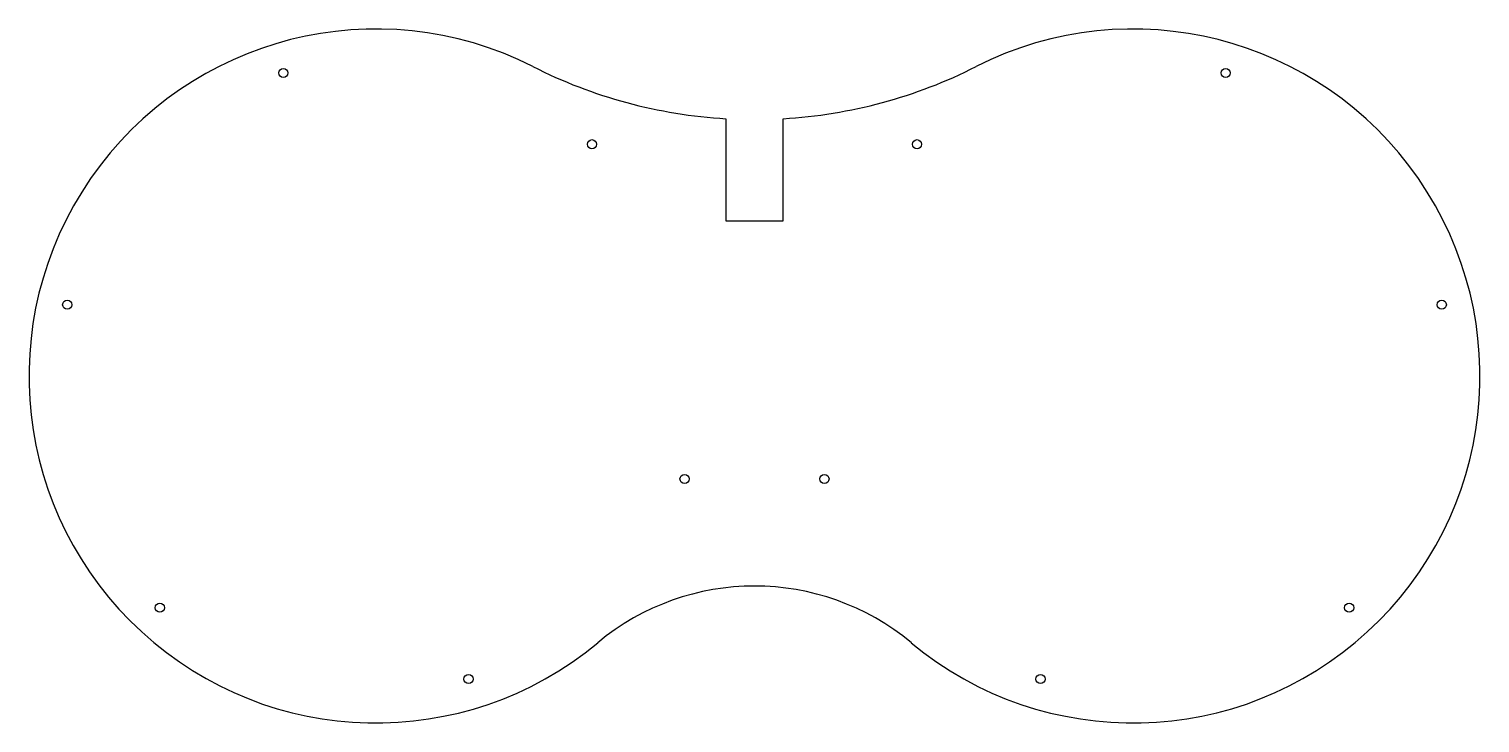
# Model space of a CAD drawing. Extents: x 0 to 458, y 0 to 219.
import ezdxf

# ---------------------------------------------------------------- set-up
doc = ezdxf.new("R2010")
doc.units = 0

# ---------------------------------------------------------------- blocks, each defined once
blk = doc.blocks.new('drill_m3')
blk.add_circle((0, 0), 1.45)

msp = doc.modelspace()

# ---------------------------------------------------------------- linework, layer by layer
msp.add_polyline3d([(219.94, 190.65, 0), (219.94, 158.39, 0), (237.94, 158.39, 0), (237.94, 190.65, 0)])
for centre, radius, start, end in [((109.47, 109.47), 109.47, 63.1246, -50.2605), ((348.4, 109.47), 109.47, 230.2605, 116.8754), ((228.94, 345.2), 154.81, 243.1246, 266.6672), ((228.94, 345.2), 154.81, -86.6672, -63.1246), ((228.94, -34.23), 77.41, 50.2605, 129.7395)]:
    msp.add_arc(centre, radius, start, end)

# ---------------------------------------------------------------- block references
for p in [(80.24, 205.07), (377.63, 205.07), (177.65, 182.58), (280.23, 182.58), (12.06, 131.96), (445.81, 131.96), (206.87, 76.98), (251, 76.98), (41.29, 36.36), (416.58, 36.36), (138.7, 13.87), (319.18, 13.87)]:
    msp.add_blockref('drill_m3', p)

doc.saveas('drawing.dxf')
